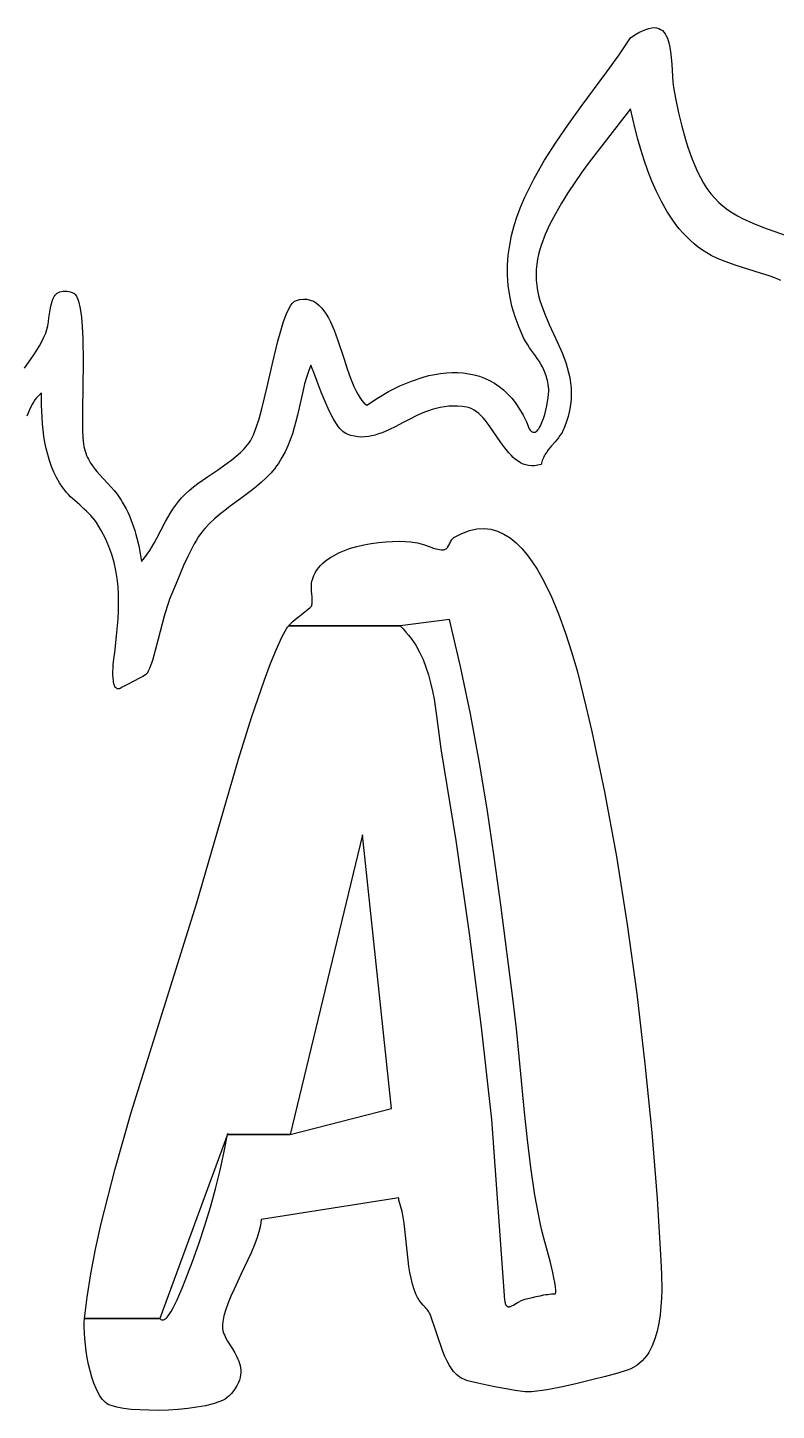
# Model space of a CAD drawing. Extents: x 110 to 212, y -82 to -34.
# Drawn here: x 198.15 to 199.989, y -74.166 to -70.77 of the extents above; entities that cross this region are included whole.
import ezdxf

# ---------------------------------------------------------------- set-up
doc = ezdxf.new("R2010")
doc.units = 0
doc.layers.add('BLACK', color=7, linetype='CONTINUOUS')

msp = doc.modelspace()

# ---------------------------------------------------------------- linework, layer by layer
at = {"layer": 'BLACK', "linetype": 'CONTINUOUS'}
for p, q in [((199.651227, -70.781845), (199.660224, -70.777238)), ((199.660224, -70.777238), (199.668507, -70.773769)), ((199.668507, -70.773769), (199.676109, -70.771383)), ((199.676109, -70.771383), (199.683059, -70.770025)), ((199.683059, -70.770025), (199.68939, -70.769642)), ((199.68939, -70.769642), (199.695131, -70.770177)), ((199.695131, -70.770177), (199.700314, -70.771577)), ((199.700314, -70.771577), (199.70497, -70.773786)), ((199.70497, -70.773786), (199.70913, -70.77675)), ((199.70913, -70.77675), (199.712825, -70.780414)), ((199.602942, -70.836469), (199.63097, -70.794692)), ((199.63097, -70.794692), (199.641486, -70.787645)), ((199.641486, -70.787645), (199.651227, -70.781845)), ((199.712825, -70.780414), (199.716086, -70.784724)), ((199.716086, -70.784724), (199.718944, -70.789624)), ((199.718944, -70.789624), (199.721429, -70.795059)), ((199.721429, -70.795059), (199.723574, -70.800976)), ((199.723574, -70.800976), (199.725408, -70.807319)), ((199.725408, -70.807319), (199.726964, -70.814034)), ((199.572942, -70.878501), (199.602942, -70.836469)), ((199.726964, -70.814034), (199.729362, -70.82836)), ((199.729362, -70.82836), (199.731015, -70.843514)), ((199.731015, -70.843514), (199.732173, -70.859061)), ((199.510047, -70.963612), (199.572942, -70.878501)), ((199.732173, -70.859061), (199.733992, -70.889575)), ((199.733992, -70.889575), (199.735149, -70.903668)), ((199.735149, -70.903668), (199.736803, -70.916401)), ((199.736803, -70.916401), (199.74228, -70.947055)), ((199.74228, -70.947055), (199.748874, -70.979074)), ((199.478663, -71.006831), (199.510047, -70.963612)), ((199.630969, -70.969317), (199.565981, -71.05266)), ((199.6421, -71.017877), (199.630969, -70.969317)), ((199.748874, -70.979074), (199.756708, -71.011837)), ((199.44833, -71.050584), (199.478663, -71.006831)), ((199.756708, -71.011837), (199.765907, -71.044724)), ((199.648677, -71.04326), (199.6421, -71.017877)), ((199.656022, -71.069073), (199.648677, -71.04326)), ((199.765907, -71.044724), (199.771056, -71.06102)), ((199.419802, -71.094941), (199.44833, -71.050584)), ((199.565981, -71.05266), (199.529766, -71.100099)), ((199.664204, -71.095087), (199.656022, -71.069073)), ((199.771056, -71.06102), (199.776594, -71.077114)), ((199.776594, -71.077114), (199.782534, -71.09293)), ((199.393837, -71.139974), (199.419802, -71.094941)), ((199.529766, -71.100099), (199.511705, -71.124772)), ((199.673292, -71.121075), (199.664204, -71.095087)), ((199.782534, -71.09293), (199.788893, -71.108389)), ((199.788893, -71.108389), (199.795685, -71.123414)), ((199.371189, -71.18575), (199.393837, -71.139974)), ((199.494047, -71.149895), (199.477071, -71.175327)), ((199.511705, -71.124772), (199.494047, -71.149895)), ((199.683358, -71.146806), (199.673292, -71.121075)), ((199.694469, -71.172054), (199.683358, -71.146806)), ((199.795685, -71.123414), (199.802928, -71.137927)), ((199.802928, -71.137927), (199.810635, -71.151851)), ((199.477071, -71.175327), (199.461057, -71.20093)), ((199.706697, -71.196588), (199.694469, -71.172054)), ((199.810635, -71.151851), (199.818824, -71.165109)), ((199.818824, -71.165109), (199.828049, -71.17744)), ((199.828049, -71.17744), (199.837837, -71.188692)), ((199.352615, -71.23234), (199.361345, -71.208939)), ((199.361345, -71.208939), (199.371189, -71.18575)), ((199.461057, -71.20093), (199.446283, -71.226564)), ((199.720111, -71.22018), (199.706697, -71.196588)), ((199.837837, -71.188692), (199.848146, -71.198947)), ((199.848146, -71.198947), (199.858935, -71.20829)), ((199.858935, -71.20829), (199.870162, -71.216803)), ((199.870162, -71.216803), (199.881785, -71.22457)), ((199.345091, -71.255962), (199.352615, -71.23234)), ((199.433028, -71.25209), (199.421571, -71.277368)), ((199.446283, -71.226564), (199.433028, -71.25209)), ((199.734781, -71.242602), (199.720111, -71.22018)), ((199.742608, -71.253302), (199.734781, -71.242602)), ((199.881785, -71.22457), (199.893763, -71.231675)), ((199.893763, -71.231675), (199.906053, -71.2382)), ((199.906053, -71.2382), (199.931407, -71.249845)), ((199.931407, -71.249845), (199.957513, -71.260173)), ((199.334044, -71.303904), (199.338869, -71.279814)), ((199.338869, -71.279814), (199.345091, -71.255962)), ((199.421571, -71.277368), (199.412192, -71.302258)), ((199.750776, -71.263624), (199.742608, -71.253302)), ((199.759292, -71.273539), (199.750776, -71.263624)), ((199.768166, -71.283019), (199.759292, -71.273539)), ((199.777406, -71.292034), (199.768166, -71.283019)), ((199.957513, -71.260173), (200.010647, -71.279541)), ((199.330709, -71.328241), (199.334044, -71.303904)), ((199.408368, -71.314514), (199.405169, -71.32662)), ((199.412192, -71.302258), (199.408368, -71.314514)), ((199.787022, -71.300557), (199.777406, -71.292034)), ((199.79702, -71.308559), (199.787022, -71.300557)), ((199.807412, -71.31601), (199.79702, -71.308559)), ((199.818204, -71.322884), (199.807412, -71.31601)), ((199.328889, -71.377692), (199.328959, -71.352834)), ((199.328959, -71.352834), (199.330709, -71.328241)), ((199.400781, -71.350317), (199.399312, -71.363808)), ((199.402628, -71.338561), (199.400781, -71.350317)), ((199.405169, -71.32662), (199.402628, -71.338561)), ((199.829406, -71.32915), (199.818204, -71.322884)), ((199.842806, -71.335774), (199.829406, -71.32915)), ((199.857105, -71.341836), (199.842806, -71.335774)), ((199.872148, -71.347457), (199.857105, -71.341836)), ((199.88778, -71.352756), (199.872148, -71.347457)), ((199.953099, -71.373137), (199.88778, -71.352756)), ((199.330593, -71.402822), (199.328889, -71.377692)), ((199.399312, -71.363808), (199.398821, -71.377013)), ((199.398821, -71.377013), (199.399234, -71.389954)), ((199.969351, -71.378629), (199.953099, -71.373137)), ((199.985263, -71.384521), (199.969351, -71.378629)), ((200.000678, -71.390932), (199.985263, -71.384521)), ((198.219833, -71.424209), (198.222532, -71.421877)), ((198.222532, -71.421877), (198.225536, -71.419936)), ((198.225536, -71.419936), (198.228864, -71.418413)), ((198.228864, -71.418413), (198.23254, -71.417337)), ((198.23254, -71.417337), (198.236584, -71.416733)), ((198.236584, -71.416733), (198.241018, -71.416629)), ((198.241018, -71.416629), (198.245862, -71.417052)), ((198.245862, -71.417052), (198.251139, -71.418029)), ((198.251139, -71.418029), (198.256868, -71.419588)), ((198.256868, -71.419588), (198.263073, -71.421755)), ((198.263073, -71.421755), (198.266603, -71.424725)), ((199.334166, -71.428235), (199.330593, -71.402822)), ((199.399234, -71.389954), (199.400476, -71.402654)), ((199.400476, -71.402654), (199.402472, -71.415138)), ((199.402472, -71.415138), (199.405147, -71.427428)), ((198.204886, -71.463096), (198.206635, -71.453706)), ((198.206635, -71.453706), (198.208834, -71.444906)), ((198.208834, -71.444906), (198.211653, -71.436912)), ((198.211653, -71.436912), (198.213348, -71.433284)), ((198.213348, -71.433284), (198.215262, -71.42994)), ((198.215262, -71.42994), (198.217417, -71.426906)), ((198.217417, -71.426906), (198.219833, -71.424209)), ((198.266603, -71.424725), (198.269765, -71.429112)), ((198.269765, -71.429112), (198.272576, -71.434831)), ((198.272576, -71.434831), (198.275057, -71.441795)), ((198.275057, -71.441795), (198.279101, -71.459113)), ((198.792814, -71.457008), (198.796538, -71.450927)), ((198.796538, -71.450927), (198.800327, -71.446057)), ((198.800327, -71.446057), (198.804184, -71.442479)), ((198.804184, -71.442479), (198.808115, -71.440276)), ((198.808115, -71.440276), (198.817973, -71.43761)), ((198.817973, -71.43761), (198.827226, -71.436501)), ((198.827226, -71.436501), (198.835909, -71.436862)), ((198.835909, -71.436862), (198.844051, -71.438606)), ((198.844051, -71.438606), (198.851686, -71.441647)), ((198.851686, -71.441647), (198.858845, -71.445897)), ((198.858845, -71.445897), (198.86556, -71.451271)), ((198.86556, -71.451271), (198.871863, -71.45768)), ((199.339702, -71.453938), (199.334166, -71.428235)), ((199.347295, -71.479941), (199.339702, -71.453938)), ((199.405147, -71.427428), (199.408426, -71.439548)), ((199.408426, -71.439548), (199.412233, -71.45152)), ((199.412233, -71.45152), (199.421132, -71.475115)), ((198.20063, -71.492629), (198.202054, -71.482774)), ((198.202054, -71.482774), (198.204886, -71.463096)), ((198.279101, -71.459113), (198.282049, -71.480377)), ((198.282049, -71.480377), (198.284051, -71.504896)), ((198.778474, -71.491787), (198.785541, -71.472471)), ((198.785541, -71.472471), (198.792814, -71.457008)), ((198.871863, -71.45768), (198.877787, -71.465039)), ((198.877787, -71.465039), (198.883362, -71.473261)), ((198.883362, -71.473261), (198.888622, -71.482259)), ((198.888622, -71.482259), (198.893598, -71.491947)), ((199.35704, -71.506252), (199.347295, -71.479941)), ((199.421132, -71.475115), (199.431245, -71.498401)), ((198.189867, -71.530129), (198.194282, -71.519651)), ((198.194282, -71.519651), (198.196915, -71.511284)), ((198.196915, -71.511284), (198.198974, -71.502205)), ((198.198974, -71.502205), (198.20063, -71.492629)), ((198.284051, -71.504896), (198.285258, -71.531981)), ((198.764816, -71.539339), (198.771577, -71.514296)), ((198.771577, -71.514296), (198.778474, -71.491787)), ((198.893598, -71.491947), (198.902826, -71.513043)), ((198.902826, -71.513043), (198.911303, -71.535856)), ((199.369032, -71.53288), (199.35704, -71.506252)), ((199.431245, -71.498401), (199.452706, -71.544785)), ((198.172164, -71.562191), (198.178695, -71.55141)), ((198.178695, -71.55141), (198.184634, -71.540719)), ((198.184634, -71.540719), (198.189867, -71.530129)), ((198.285258, -71.531981), (198.285893, -71.591088)), ((198.751561, -71.594395), (198.764816, -71.539339)), ((198.911303, -71.535856), (198.927023, -71.583858)), ((199.373582, -71.54102), (199.369032, -71.53288)), ((199.378267, -71.548641), (199.373582, -71.54102)), ((199.383037, -71.555844), (199.378267, -71.548641)), ((199.387842, -71.562728), (199.383037, -71.555844)), ((199.452706, -71.544785), (199.462853, -71.568257)), ((198.142357, -71.605971), (198.157772, -71.583972)), ((198.157772, -71.583972), (198.165152, -71.573048)), ((198.165152, -71.573048), (198.172164, -71.562191)), ((198.285893, -71.591088), (198.284281, -71.709737)), ((198.927023, -71.583858), (198.934778, -71.60766)), ((199.397356, -71.575947), (199.387842, -71.562728)), ((199.401964, -71.582483), (199.397356, -71.575947)), ((199.406405, -71.589104), (199.401964, -71.582483)), ((199.410628, -71.595911), (199.406405, -71.589104)), ((199.462853, -71.568257), (199.471811, -71.592162)), ((199.471811, -71.592162), (199.475655, -71.604336)), ((198.73843, -71.651684), (198.751561, -71.594395)), ((198.839585, -71.613996), (198.834692, -71.629121)), ((198.845156, -71.599025), (198.839585, -71.613996)), ((198.848783, -71.606856), (198.845156, -71.599025)), ((198.852711, -71.616285), (198.848783, -71.606856)), ((198.861445, -71.638878), (198.852711, -71.616285)), ((198.934778, -71.60766), (198.942805, -71.630403)), ((199.121446, -71.62814), (199.135781, -71.624417)), ((199.135781, -71.624417), (199.150079, -71.621391)), ((199.150079, -71.621391), (199.164311, -71.619094)), ((199.164311, -71.619094), (199.178448, -71.617557)), ((199.178448, -71.617557), (199.192459, -71.61681)), ((199.192459, -71.61681), (199.206313, -71.616885)), ((199.206313, -71.616885), (199.219982, -71.617813)), ((199.219982, -71.617813), (199.233434, -71.619624)), ((199.233434, -71.619624), (199.246641, -71.62235)), ((199.246641, -71.62235), (199.259571, -71.626021)), ((199.259571, -71.626021), (199.272195, -71.63067)), ((199.414585, -71.603005), (199.410628, -71.595911)), ((199.418224, -71.610486), (199.414585, -71.603005)), ((199.421494, -71.618456), (199.418224, -71.610486)), ((199.424346, -71.627015), (199.421494, -71.618456)), ((199.475655, -71.604336), (199.478977, -71.616688)), ((199.478977, -71.616688), (199.481702, -71.629241)), ((198.725144, -71.705934), (198.73843, -71.651684)), ((198.826429, -71.659714), (198.812414, -71.721395)), ((198.830349, -71.644371), (198.826429, -71.659714)), ((198.834692, -71.629121), (198.830349, -71.644371)), ((198.871294, -71.664695), (198.861445, -71.638878)), ((198.942805, -71.630403), (198.951358, -71.651395)), ((198.951358, -71.651395), (198.955913, -71.661017)), ((199.03637, -71.663394), (199.064352, -71.649389)), ((199.064352, -71.649389), (199.09279, -71.637556)), ((199.09279, -71.637556), (199.121446, -71.62814)), ((199.272195, -71.63067), (199.284483, -71.636326)), ((199.284483, -71.636326), (199.296404, -71.64302)), ((199.296404, -71.64302), (199.30793, -71.650785)), ((199.30793, -71.650785), (199.319029, -71.65965)), ((199.319029, -71.65965), (199.329671, -71.669647)), ((199.425599, -71.631547), (199.424346, -71.627015)), ((199.426729, -71.636264), (199.425599, -71.631547)), ((199.427729, -71.641178), (199.426729, -71.636264)), ((199.428592, -71.646303), (199.427729, -71.641178)), ((199.429314, -71.651651), (199.428592, -71.646303)), ((199.429886, -71.657234), (199.429314, -71.651651)), ((199.430078, -71.662694), (199.429886, -71.657234)), ((199.481702, -71.629241), (199.483753, -71.64202)), ((199.483753, -71.64202), (199.485056, -71.655046)), ((199.485056, -71.655046), (199.485537, -71.668344)), ((198.161095, -71.694606), (198.158079, -71.7003)), ((198.164313, -71.689159), (198.161095, -71.694606)), ((198.167741, -71.684022), (198.164313, -71.689159)), ((198.171385, -71.679258), (198.167741, -71.684022)), ((198.173291, -71.677034), (198.171385, -71.679258)), ((198.175255, -71.674927), (198.173291, -71.677034)), ((198.177276, -71.672944), (198.175255, -71.674927)), ((198.179356, -71.671093), (198.177276, -71.672944)), ((198.181497, -71.669381), (198.179356, -71.671093)), ((198.183698, -71.667816), (198.181497, -71.669381)), ((198.184019, -71.697138), (198.183698, -71.667816)), ((198.882198, -71.691629), (198.871294, -71.664695)), ((198.888026, -71.704856), (198.882198, -71.691629)), ((198.955913, -71.661017), (198.960695, -71.669941)), ((198.960695, -71.669941), (198.965737, -71.67808)), ((198.965737, -71.67808), (198.97107, -71.685348)), ((198.97107, -71.685348), (198.976727, -71.691657)), ((198.976727, -71.691657), (198.98274, -71.696921)), ((198.98274, -71.696921), (199.009086, -71.67932)), ((199.009086, -71.67932), (199.03637, -71.663394)), ((199.329671, -71.669647), (199.339827, -71.680806)), ((199.339827, -71.680806), (199.349467, -71.693159)), ((199.349467, -71.693159), (199.35856, -71.706737)), ((199.425342, -71.698485), (199.427282, -71.688157)), ((199.427282, -71.688157), (199.428741, -71.678512)), ((199.428741, -71.678512), (199.429685, -71.669905)), ((199.429685, -71.669905), (199.430078, -71.662694)), ((199.485118, -71.681936), (199.483727, -71.695846)), ((199.485537, -71.668344), (199.485118, -71.681936)), ((198.150161, -71.718253), (198.147873, -71.724319)), ((198.152619, -71.712186), (198.150161, -71.718253)), ((198.155256, -71.706181), (198.152619, -71.712186)), ((198.158079, -71.7003), (198.155256, -71.706181)), ((198.185269, -71.727265), (198.184019, -71.697138)), ((198.186379, -71.742495), (198.185269, -71.727265)), ((198.284281, -71.709737), (198.284452, -71.758241)), ((198.718355, -71.730272), (198.725144, -71.705934)), ((198.812414, -71.721395), (198.808688, -71.736737)), ((198.894094, -71.717571), (198.888026, -71.704856)), ((198.900395, -71.729511), (198.894094, -71.717571)), ((199.106345, -71.722444), (199.088472, -71.731192)), ((199.124768, -71.714463), (199.106345, -71.722444)), ((199.134219, -71.710904), (199.124768, -71.714463)), ((199.143846, -71.707711), (199.134219, -71.710904)), ((199.153664, -71.70494), (199.143846, -71.707711)), ((199.163684, -71.702648), (199.153664, -71.70494)), ((199.173921, -71.700895), (199.163684, -71.702648)), ((199.184387, -71.699737), (199.173921, -71.700895)), ((199.195094, -71.699232), (199.184387, -71.699737)), ((199.206058, -71.699438), (199.195094, -71.699232)), ((199.217289, -71.700412), (199.206058, -71.699438)), ((199.228802, -71.702212), (199.217289, -71.700412)), ((199.235123, -71.703861), (199.228802, -71.702212)), ((199.241201, -71.706287), (199.235123, -71.703861)), ((199.247056, -71.70943), (199.241201, -71.706287)), ((199.252708, -71.71323), (199.247056, -71.70943)), ((199.258178, -71.717627), (199.252708, -71.71323)), ((199.263486, -71.72256), (199.258178, -71.717627)), ((199.268653, -71.72797), (199.263486, -71.72256)), ((199.273699, -71.733797), (199.268653, -71.72797)), ((199.35856, -71.706737), (199.367077, -71.721571)), ((199.367077, -71.721571), (199.374987, -71.737692)), ((199.416988, -71.729994), (199.42016, -71.71976)), ((199.42016, -71.71976), (199.422956, -71.709138)), ((199.422956, -71.709138), (199.425342, -71.698485)), ((199.477724, -71.724712), (199.472963, -71.739715)), ((199.481288, -71.710097), (199.477724, -71.724712)), ((199.483727, -71.695846), (199.481288, -71.710097)), ((198.187884, -71.757764), (198.186379, -71.742495)), ((198.189839, -71.773018), (198.187884, -71.757764)), ((198.284452, -71.758241), (198.28531, -71.777372)), ((198.704313, -71.770081), (198.711423, -71.751874)), ((198.711423, -71.751874), (198.718355, -71.730272)), ((198.804616, -71.751987), (198.800072, -71.767113)), ((198.808688, -71.736737), (198.804616, -71.751987)), ((198.90692, -71.740412), (198.900395, -71.729511)), ((198.913663, -71.750011), (198.90692, -71.740412)), ((198.917113, -71.754239), (198.913663, -71.750011)), ((198.920614, -71.758044), (198.917113, -71.754239)), ((198.924166, -71.761391), (198.920614, -71.758044)), ((198.927768, -71.764247), (198.924166, -71.761391)), ((199.037109, -71.757429), (199.020391, -71.764634)), ((199.053958, -71.749146), (199.037109, -71.757429)), ((199.071045, -71.740246), (199.053958, -71.749146)), ((199.088472, -71.731192), (199.071045, -71.740246)), ((199.283508, -71.74646), (199.273699, -71.733797)), ((199.293078, -71.760069), (199.283508, -71.74646)), ((199.312146, -71.788202), (199.293078, -71.760069)), ((199.374987, -71.737692), (199.382261, -71.75513)), ((199.382261, -71.75513), (199.384733, -71.758408)), ((199.384733, -71.758408), (199.387185, -71.760832)), ((199.387185, -71.760832), (199.389613, -71.762446)), ((199.389613, -71.762446), (199.392012, -71.763295)), ((199.396708, -71.762874), (199.398995, -71.761693)), ((199.398995, -71.761693), (199.401237, -71.759925)), ((199.401237, -71.759925), (199.403428, -71.757615)), ((199.403428, -71.757615), (199.405564, -71.754807)), ((199.405564, -71.754807), (199.407641, -71.751545)), ((199.407641, -71.751545), (199.409655, -71.747874)), ((199.409655, -71.747874), (199.413474, -71.739485)), ((199.413474, -71.739485), (199.416988, -71.729994)), ((199.46421, -71.760935), (199.462688, -71.763736)), ((199.465626, -71.758068), (199.46421, -71.760935)), ((199.466927, -71.755129), (199.465626, -71.758068)), ((199.472963, -71.739715), (199.466927, -71.755129)), ((198.192297, -71.788202), (198.189839, -71.773018)), ((198.195314, -71.803262), (198.192297, -71.788202)), ((198.28531, -71.777372), (198.286886, -71.792171)), ((198.286886, -71.792171), (198.288, -71.798243)), ((198.685934, -71.799333), (198.689914, -71.794413)), ((198.689914, -71.794413), (198.693606, -71.789382)), ((198.693606, -71.789382), (198.69699, -71.784234)), ((198.69699, -71.784234), (198.704313, -71.770081)), ((198.794927, -71.782083), (198.789053, -71.796868)), ((198.800072, -71.767113), (198.794927, -71.782083)), ((198.931417, -71.766581), (198.927768, -71.764247)), ((198.935115, -71.768358), (198.931417, -71.766581)), ((198.943984, -71.77136), (198.935115, -71.768358)), ((198.952743, -71.773458), (198.943984, -71.77136)), ((198.961404, -71.77471), (198.952743, -71.773458)), ((198.969981, -71.775174), (198.961404, -71.77471)), ((198.978485, -71.774908), (198.969981, -71.775174)), ((198.986931, -71.773968), (198.978485, -71.774908)), ((198.995332, -71.772414), (198.986931, -71.773968)), ((199.0037, -71.770301), (198.995332, -71.772414)), ((199.012048, -71.767689), (199.0037, -71.770301)), ((199.020391, -71.764634), (199.012048, -71.767689)), ((199.321971, -71.801764), (199.312146, -71.788202)), ((199.392012, -71.763295), (199.394379, -71.763422)), ((199.394379, -71.763422), (199.396708, -71.762874)), ((199.445626, -71.786941), (199.437162, -71.796801)), ((199.449777, -71.781988), (199.445626, -71.786941)), ((199.453781, -71.776957), (199.449777, -71.781988)), ((199.457567, -71.771803), (199.453781, -71.776957)), ((199.461067, -71.766477), (199.457567, -71.771803)), ((199.462688, -71.763736), (199.461067, -71.766477)), ((198.198943, -71.818143), (198.195314, -71.803262)), ((198.203239, -71.832792), (198.198943, -71.818143)), ((198.288, -71.798243), (198.289351, -71.804066)), ((198.289351, -71.804066), (198.290926, -71.809654)), ((198.290926, -71.809654), (198.292715, -71.815023)), ((198.292715, -71.815023), (198.294705, -71.820186)), ((198.294705, -71.820186), (198.296885, -71.825158)), ((198.296885, -71.825158), (198.299244, -71.829953)), ((198.299244, -71.829953), (198.301769, -71.834587)), ((198.651534, -71.831253), (198.662346, -71.822516)), ((198.662346, -71.822516), (198.672445, -71.8135)), ((198.672445, -71.8135), (198.681684, -71.80415)), ((198.681684, -71.80415), (198.685934, -71.799333)), ((198.774609, -71.825755), (198.765782, -71.839796)), ((198.782323, -71.811436), (198.774609, -71.825755)), ((198.789053, -71.796868), (198.782323, -71.811436)), ((199.332207, -71.81435), (199.321971, -71.801764)), ((199.33753, -71.820127), (199.332207, -71.81435)), ((199.343016, -71.825479), (199.33753, -71.820127)), ((199.348687, -71.830346), (199.343016, -71.825479)), ((199.354562, -71.834669), (199.348687, -71.830346)), ((199.415489, -71.829357), (199.414256, -71.832486)), ((199.416842, -71.826314), (199.415489, -71.829357)), ((199.418306, -71.82335), (199.416842, -71.826314)), ((199.419873, -71.820459), (199.418306, -71.82335)), ((199.421535, -71.817637), (199.419873, -71.820459)), ((199.425104, -71.812172), (199.421535, -71.817637)), ((199.428945, -71.806909), (199.425104, -71.812172)), ((199.432988, -71.801801), (199.428945, -71.806909)), ((199.437162, -71.796801), (199.432988, -71.801801)), ((198.208255, -71.847154), (198.203239, -71.832792)), ((198.214047, -71.861175), (198.208255, -71.847154)), ((198.220668, -71.874801), (198.214047, -71.861175)), ((198.301769, -71.834587), (198.304449, -71.839074)), ((198.304449, -71.839074), (198.307272, -71.843428)), ((198.307272, -71.843428), (198.313303, -71.851796)), ((198.313303, -71.851796), (198.319768, -71.859807)), ((198.319768, -71.859807), (198.326573, -71.867578)), ((198.591932, -71.872652), (198.616292, -71.856333)), ((198.616292, -71.856333), (198.640157, -71.839765)), ((198.640157, -71.839765), (198.651534, -71.831253)), ((198.746853, -71.864115), (198.736033, -71.875317)), ((198.751947, -71.858293), (198.746853, -71.864115)), ((198.756811, -71.852308), (198.751947, -71.858293)), ((198.761428, -71.846146), (198.756811, -71.852308)), ((198.765782, -71.839796), (198.761428, -71.846146)), ((199.360662, -71.838388), (199.354562, -71.834669)), ((199.367007, -71.841442), (199.360662, -71.838388)), ((199.373618, -71.843771), (199.367007, -71.841442)), ((199.380514, -71.845315), (199.373618, -71.843771)), ((199.387717, -71.846014), (199.380514, -71.845315)), ((199.395246, -71.845808), (199.387717, -71.846014)), ((199.403122, -71.844638), (199.395246, -71.845808)), ((199.411365, -71.842442), (199.403122, -71.844638)), ((199.412185, -71.839022), (199.411365, -71.842442)), ((199.413151, -71.835706), (199.412185, -71.839022)), ((199.414256, -71.832486), (199.413151, -71.835706)), ((198.228173, -71.887977), (198.220668, -71.874801)), ((198.236615, -71.90065), (198.228173, -71.887977)), ((198.326573, -71.867578), (198.355347, -71.898583)), ((198.546436, -71.906283), (198.557039, -71.897616)), ((198.557039, -71.897616), (198.568254, -71.889158)), ((198.568254, -71.889158), (198.591932, -71.872652)), ((198.712326, -71.89631), (198.699693, -71.906303)), ((198.724482, -71.886015), (198.712326, -71.89631)), ((198.736033, -71.875317), (198.724482, -71.886015)), ((198.240792, -71.906048), (198.236615, -71.90065)), ((198.245349, -71.911342), (198.240792, -71.906048)), ((198.250231, -71.91655), (198.245349, -71.911342)), ((198.255384, -71.921692), (198.250231, -71.91655)), ((198.260755, -71.926788), (198.255384, -71.921692)), ((198.266288, -71.931857), (198.260755, -71.926788)), ((198.277626, -71.941991), (198.266288, -71.931857)), ((198.355347, -71.898583), (198.362463, -71.906897)), ((198.362463, -71.906897), (198.369362, -71.915668)), ((198.369362, -71.915668), (198.37595, -71.925012)), ((198.37595, -71.925012), (198.379099, -71.929936)), ((198.379099, -71.929936), (198.382136, -71.935046)), ((198.520017, -71.93357), (198.527657, -71.924463)), ((198.527657, -71.924463), (198.536593, -71.915214)), ((198.536593, -71.915214), (198.546436, -71.906283)), ((198.673508, -71.925785), (198.646952, -71.945267)), ((198.699693, -71.906303), (198.673508, -71.925785)), ((198.288964, -71.952249), (198.277626, -71.941991)), ((198.294497, -71.957472), (198.288964, -71.952249)), ((198.299867, -71.962785), (198.294497, -71.957472)), ((198.305021, -71.968207), (198.299867, -71.962785)), ((198.382136, -71.935046), (198.386944, -71.943105)), ((198.386944, -71.943105), (198.391453, -71.951392)), ((198.391453, -71.951392), (198.395676, -71.959888)), ((198.395676, -71.959888), (198.399623, -71.968574)), ((198.494187, -71.972713), (198.500082, -71.962621)), ((198.500082, -71.962621), (198.506304, -71.9527)), ((198.506304, -71.9527), (198.512924, -71.942999)), ((198.512924, -71.942999), (198.520017, -71.93357)), ((198.621046, -71.965555), (198.608657, -71.976254)), ((198.633854, -71.95526), (198.621046, -71.965555)), ((198.646952, -71.945267), (198.633854, -71.95526)), ((198.309903, -71.973756), (198.305021, -71.968207)), ((198.314459, -71.979453), (198.309903, -71.973756)), ((198.318636, -71.985316), (198.314459, -71.979453)), ((198.330623, -72.005103), (198.318636, -71.985316)), ((198.399623, -71.968574), (198.403307, -71.977431)), ((198.403307, -71.977431), (198.406739, -71.986438)), ((198.406739, -71.986438), (198.409931, -71.995578)), ((198.409931, -71.995578), (198.412894, -72.00483)), ((198.477717, -72.003507), (198.488543, -71.982925)), ((198.488543, -71.982925), (198.494187, -71.972713)), ((198.585647, -71.999263), (198.580356, -72.005424)), ((198.596815, -71.987456), (198.585647, -71.999263)), ((198.608657, -71.976254), (198.596815, -71.987456)), ((199.253621, -72.000539), (199.271182, -71.999632)), ((199.271182, -71.999632), (199.28811, -72.001612)), ((198.340862, -72.024792), (198.330623, -72.005103)), ((198.349466, -72.044411), (198.340862, -72.024792)), ((198.412894, -72.00483), (198.41564, -72.014175)), ((198.41564, -72.014175), (198.41818, -72.023594)), ((198.41818, -72.023594), (198.422692, -72.042575)), ((198.455847, -72.043898), (198.461526, -72.034023)), ((198.461526, -72.034023), (198.467014, -72.023966)), ((198.467014, -72.023966), (198.477717, -72.003507)), ((198.564388, -72.028259), (198.55898, -72.037552)), ((198.569827, -72.019633), (198.564388, -72.028259)), ((198.575282, -72.011775), (198.569827, -72.019633)), ((198.580356, -72.005424), (198.575282, -72.011775)), ((198.994016, -72.03657), (199.011902, -72.03406)), ((199.011902, -72.03406), (199.029455, -72.032364)), ((199.029455, -72.032364), (199.046419, -72.031442)), ((199.046419, -72.031442), (199.062538, -72.031258)), ((199.062538, -72.031258), (199.077557, -72.031771)), ((199.077557, -72.031771), (199.091219, -72.032942)), ((199.091219, -72.032942), (199.096326, -72.033209)), ((199.096326, -72.033209), (199.101688, -72.033955)), ((199.101688, -72.033955), (199.107253, -72.035105)), ((199.186138, -72.037903), (199.188355, -72.033196)), ((199.188355, -72.033196), (199.189504, -72.030921)), ((199.189504, -72.030921), (199.190727, -72.028767)), ((199.190727, -72.028767), (199.191377, -72.027751)), ((199.191377, -72.027751), (199.192058, -72.026783)), ((199.192058, -72.026783), (199.192775, -72.025871)), ((199.192775, -72.025871), (199.193533, -72.02502)), ((199.193533, -72.02502), (199.194335, -72.024237)), ((199.194335, -72.024237), (199.195186, -72.023529)), ((199.195186, -72.023529), (199.19609, -72.022901)), ((199.19609, -72.022901), (199.197052, -72.022359)), ((199.197052, -72.022359), (199.216564, -72.011725)), ((199.216564, -72.011725), (199.235417, -72.004511)), ((199.235417, -72.004511), (199.253621, -72.000539)), ((199.28811, -72.001612), (199.304412, -72.006302)), ((199.304412, -72.006302), (199.320097, -72.013525)), ((199.320097, -72.013525), (199.335173, -72.023103)), ((199.335173, -72.023103), (199.349648, -72.03486)), ((198.356546, -72.063988), (198.349466, -72.044411)), ((198.362216, -72.08355), (198.356546, -72.063988)), ((198.422692, -72.042575), (198.426521, -72.061617)), ((198.426521, -72.061617), (198.429761, -72.080567)), ((198.436936, -72.071925), (198.443626, -72.062899)), ((198.443626, -72.062899), (198.449905, -72.05354)), ((198.449905, -72.05354), (198.455847, -72.043898)), ((198.553619, -72.047411), (198.543098, -72.068422)), ((198.55898, -72.037552), (198.553619, -72.047411)), ((198.894022, -72.070894), (198.901113, -72.066657)), ((198.901113, -72.066657), (198.908536, -72.062686)), ((198.908536, -72.062686), (198.91626, -72.058977)), ((198.91626, -72.058977), (198.924252, -72.055525)), ((198.924252, -72.055525), (198.940914, -72.049372)), ((198.940914, -72.049372), (198.958266, -72.044187)), ((198.958266, -72.044187), (198.976052, -72.039933)), ((198.976052, -72.039933), (198.994016, -72.03657)), ((199.107253, -72.035105), (199.112964, -72.03658)), ((199.112964, -72.03658), (199.118769, -72.038304)), ((199.118769, -72.038304), (199.124612, -72.040198)), ((199.124612, -72.040198), (199.136198, -72.044187)), ((199.136198, -72.044187), (199.147288, -72.047929)), ((199.147288, -72.047929), (199.152511, -72.049512)), ((199.152511, -72.049512), (199.157447, -72.050802)), ((199.157447, -72.050802), (199.162043, -72.051719)), ((199.162043, -72.051719), (199.166242, -72.052187)), ((199.166242, -72.052187), (199.168177, -72.052228)), ((199.168177, -72.052228), (199.169993, -72.052127)), ((199.169993, -72.052127), (199.171683, -72.051876)), ((199.171683, -72.051876), (199.173239, -72.051463)), ((199.173239, -72.051463), (199.174442, -72.051162)), ((199.174442, -72.051162), (199.175571, -72.050758)), ((199.175571, -72.050758), (199.176631, -72.050259)), ((199.176631, -72.050259), (199.177627, -72.04967)), ((199.177627, -72.04967), (199.178562, -72.048998)), ((199.178562, -72.048998), (199.179442, -72.048248)), ((199.179442, -72.048248), (199.180271, -72.047428)), ((199.180271, -72.047428), (199.181053, -72.046544)), ((199.181053, -72.046544), (199.181792, -72.045601)), ((199.181792, -72.045601), (199.182493, -72.044606)), ((199.182493, -72.044606), (199.183797, -72.042487)), ((199.183797, -72.042487), (199.185, -72.040236)), ((199.185, -72.040236), (199.186138, -72.037903)), ((199.349648, -72.03486), (199.363531, -72.048617)), ((199.363531, -72.048617), (199.376829, -72.064198)), ((199.376829, -72.064198), (199.389552, -72.081425)), ((198.366587, -72.103123), (198.362216, -72.08355)), ((198.429761, -72.080567), (198.436936, -72.071925)), ((198.532948, -72.090488), (198.523295, -72.112802)), ((198.543098, -72.068422), (198.532948, -72.090488)), ((198.856375, -72.10842), (198.860245, -72.102182)), ((198.860245, -72.102182), (198.86467, -72.096245)), ((198.86467, -72.096245), (198.86962, -72.090603)), ((198.86962, -72.090603), (198.875062, -72.085252)), ((198.875062, -72.085252), (198.880964, -72.080186)), ((198.880964, -72.080186), (198.887295, -72.075402)), ((198.887295, -72.075402), (198.894022, -72.070894)), ((199.389552, -72.081425), (199.401707, -72.100121)), ((199.401707, -72.100121), (199.413302, -72.120109)), ((198.369772, -72.122735), (198.366587, -72.103123)), ((198.371883, -72.142413), (198.369772, -72.122735)), ((198.514262, -72.134558), (198.498553, -72.17317)), ((198.523295, -72.112802), (198.514262, -72.134558)), ((198.84707, -72.139073), (198.84743, -72.134352)), ((198.84743, -72.134352), (198.848146, -72.129584)), ((198.848146, -72.129584), (198.848659, -72.127182)), ((198.848659, -72.127182), (198.849285, -72.124766)), ((198.849285, -72.124766), (198.850034, -72.122337)), ((198.850034, -72.122337), (198.850912, -72.119894)), ((198.850912, -72.119894), (198.85193, -72.117436)), ((198.85193, -72.117436), (198.853094, -72.114963)), ((198.853094, -72.114963), (198.856375, -72.10842)), ((199.413302, -72.120109), (199.434846, -72.16325)), ((198.373034, -72.162183), (198.371883, -72.142413)), ((198.373336, -72.182074), (198.373034, -72.162183)), ((198.847001, -72.143752), (198.84707, -72.139073)), ((198.847157, -72.148392), (198.847001, -72.143752)), ((198.847471, -72.152997), (198.847157, -72.148392)), ((198.848314, -72.162118), (198.847471, -72.152997)), ((198.84871, -72.166642), (198.848314, -72.162118)), ((198.849001, -72.171146), (198.84871, -72.166642)), ((199.434846, -72.16325), (199.454252, -72.209429)), ((198.371842, -72.222325), (198.372901, -72.202112)), ((198.372901, -72.202112), (198.373336, -72.182074)), ((198.492258, -72.191541), (198.485406, -72.215462)), ((198.495487, -72.181528), (198.492258, -72.191541)), ((198.498553, -72.17317), (198.495487, -72.181528)), ((198.822336, -72.210875), (198.840154, -72.196984)), ((198.840154, -72.196984), (198.84332, -72.194325)), ((198.84332, -72.194325), (198.84573, -72.192085)), ((198.84573, -72.192085), (198.847264, -72.19031)), ((198.847264, -72.19031), (198.847665, -72.189612)), ((198.847665, -72.189612), (198.847802, -72.189047)), ((198.847802, -72.189047), (198.848246, -72.186814)), ((198.848246, -72.186814), (198.848588, -72.184581)), ((198.848588, -72.184581), (198.849006, -72.180112)), ((198.849122, -72.175635), (198.849001, -72.171146)), ((198.849006, -72.180112), (198.849122, -72.175635)), ((198.368302, -72.263382), (198.371842, -72.222325)), ((198.485406, -72.215462), (198.470771, -72.271397)), ((198.790859, -72.239318), (198.793361, -72.236362)), ((198.793361, -72.236362), (198.797477, -72.232075)), ((198.797477, -72.232075), (198.802038, -72.227742)), ((198.802038, -72.227742), (198.806924, -72.223409)), ((198.806924, -72.223409), (198.812016, -72.219122)), ((198.812016, -72.219122), (198.822336, -72.210875)), ((199.186546, -72.223771), (199.06476, -72.239318)), ((199.213579, -72.338894), (199.186546, -72.223771)), ((199.454252, -72.209429), (199.471583, -72.257228)), ((198.363615, -72.305462), (198.368302, -72.263382)), ((198.470771, -72.271397), (198.463361, -72.299132)), ((198.760903, -72.29596), (198.774453, -72.266779)), ((198.774453, -72.266779), (198.786948, -72.244609)), ((198.786948, -72.244609), (198.788287, -72.242603)), ((198.788287, -72.242603), (198.789812, -72.240555)), ((198.789812, -72.240555), (198.790859, -72.239318)), ((198.790859, -72.239318), (199.06476, -72.239318)), ((199.06476, -72.239318), (198.790859, -72.239318)), ((199.06476, -72.239318), (199.07222, -72.246634)), ((199.07222, -72.246634), (199.079232, -72.254187)), ((199.079232, -72.254187), (199.085812, -72.261969)), ((199.085812, -72.261969), (199.091978, -72.269967)), ((199.091978, -72.269967), (199.097747, -72.278173)), ((199.471583, -72.257228), (199.486907, -72.305229)), ((198.362339, -72.314206), (198.363615, -72.305462)), ((198.463361, -72.299132), (198.456136, -72.323859)), ((198.746486, -72.331226), (198.760903, -72.29596)), ((199.097747, -72.278173), (199.103136, -72.286577)), ((199.103136, -72.286577), (199.11284, -72.303934)), ((199.11284, -72.303934), (199.121227, -72.321958)), ((199.486907, -72.305229), (199.500289, -72.352013)), ((198.359662, -72.342855), (198.360182, -72.334879)), ((198.360182, -72.334879), (198.360845, -72.32729)), ((198.360845, -72.32729), (198.362339, -72.314206)), ((198.452652, -72.334426), (198.449284, -72.343439)), ((198.456136, -72.323859), (198.452652, -72.334426)), ((198.731386, -72.37165), (198.746486, -72.331226)), ((199.121227, -72.321958), (199.128431, -72.340568)), ((199.23765, -72.454995), (199.213579, -72.338894)), ((198.359316, -72.35904), (198.359351, -72.350986)), ((198.359621, -72.366784), (198.359316, -72.35904)), ((198.359351, -72.350986), (198.359662, -72.342855)), ((198.360334, -72.373985), (198.359621, -72.366784)), ((198.422991, -72.368383), (198.411902, -72.374254)), ((198.432655, -72.363009), (198.422991, -72.368383)), ((198.436583, -72.360663), (198.432655, -72.363009)), ((198.439714, -72.358627), (198.436583, -72.360663)), ((198.441898, -72.356963), (198.439714, -72.358627)), ((198.44259, -72.35629), (198.441898, -72.356963)), ((198.44299, -72.355733), (198.44259, -72.35629)), ((198.446056, -72.35063), (198.44299, -72.355733)), ((198.449284, -72.343439), (198.446056, -72.35063)), ((198.699884, -72.46427), (198.731386, -72.37165)), ((199.128431, -72.340568), (199.134589, -72.359681)), ((199.134589, -72.359681), (199.139836, -72.379217)), ((199.500289, -72.352013), (199.521492, -72.436256)), ((198.360863, -72.377309), (198.360334, -72.373985)), ((198.361519, -72.380411), (198.360863, -72.377309)), ((198.362309, -72.383261), (198.361519, -72.380411)), ((198.363243, -72.385829), (198.362309, -72.383261)), ((198.364328, -72.388088), (198.363243, -72.385829)), ((198.365572, -72.390007), (198.364328, -72.388088)), ((198.366983, -72.391559), (198.365572, -72.390007)), ((198.368571, -72.392713), (198.366983, -72.391559)), ((198.370342, -72.39344), (198.368571, -72.392713)), ((198.372306, -72.393713), (198.370342, -72.39344)), ((198.374471, -72.3935), (198.372306, -72.393713)), ((198.376844, -72.392775), (198.374471, -72.3935)), ((198.381857, -72.389881), (198.376844, -72.392775)), ((198.390156, -72.385499), (198.381857, -72.389881)), ((198.411902, -72.374254), (198.390156, -72.385499)), ((199.139836, -72.379217), (199.144308, -72.399093)), ((199.144308, -72.399093), (199.14814, -72.41923)), ((199.14814, -72.41923), (199.154429, -72.459956)), ((199.521492, -72.436256), (199.535719, -72.498609)), ((198.667886, -72.566408), (198.699884, -72.46427)), ((199.154429, -72.459956), (199.165302, -72.540943)), ((199.259116, -72.571655), (199.23765, -72.454995)), ((199.535719, -72.498609), (199.567304, -72.646347)), ((199.165302, -72.540943), (199.201476, -72.766128)), ((198.564698, -72.921942), (198.667886, -72.566408)), ((199.278412, -72.68878), (199.259116, -72.571655)), ((199.567304, -72.646347), (199.596408, -72.805402)), ((199.295972, -72.806276), (199.278412, -72.68878)), ((198.972156, -72.75261), (198.794885, -73.488151)), ((199.043593, -73.424651), (198.972156, -72.75261)), ((199.201476, -72.766128), (199.234424, -72.995034)), ((199.312229, -72.924052), (199.295972, -72.806276)), ((199.596408, -72.805402), (199.622783, -72.972208)), ((198.404294, -73.434242), (198.564698, -72.921942)), ((199.342573, -73.160069), (199.312229, -72.924052)), ((199.622783, -72.972208), (199.646182, -73.1432)), ((199.234424, -72.995034), (199.263901, -73.224436)), ((199.646182, -73.1432), (199.666357, -73.314813)), ((199.350733, -73.228524), (199.342573, -73.160069)), ((199.263901, -73.224436), (199.289656, -73.45111)), ((199.357745, -73.296949), (199.350733, -73.228524)), ((199.370685, -73.433582), (199.357745, -73.296949)), ((199.666357, -73.314813), (199.683059, -73.483479)), ((198.794885, -73.488151), (199.043593, -73.424651)), ((198.364736, -73.572936), (198.404294, -73.434242)), ((199.289656, -73.45111), (199.321406, -73.89561)), ((199.377791, -73.501727), (199.370685, -73.433582)), ((198.641427, -73.485505), (198.474739, -73.940588)), ((198.632761, -73.530479), (198.640917, -73.488151)), ((198.640917, -73.488151), (198.641427, -73.485505)), ((198.640917, -73.488151), (198.794885, -73.488151)), ((198.794885, -73.488151), (198.640917, -73.488151)), ((199.683059, -73.483479), (199.69604, -73.645635)), ((199.386106, -73.569718), (199.377791, -73.501727)), ((198.622699, -73.575918), (198.632761, -73.530479)), ((198.330666, -73.706639), (198.364736, -73.572936)), ((198.611335, -73.621543), (198.622699, -73.575918)), ((199.396219, -73.637522), (199.386106, -73.569718)), ((198.598763, -73.667076), (198.611335, -73.621543)), ((199.062114, -73.644255), (198.723448, -73.697172)), ((199.062115, -73.649547), (199.062114, -73.644255)), ((199.066195, -73.663178), (199.062115, -73.649547)), ((199.069577, -73.67724), (199.066195, -73.663178)), ((199.408719, -73.70511), (199.396219, -73.637522)), ((199.69604, -73.645635), (199.705052, -73.797714)), ((198.585073, -73.712236), (198.598763, -73.667076)), ((198.723448, -73.697172), (198.722709, -73.704487)), ((199.07237, -73.691666), (199.069577, -73.67724)), ((199.074683, -73.706391), (199.07237, -73.691666)), ((198.316512, -73.770174), (198.330666, -73.706639)), ((198.570361, -73.756744), (198.585073, -73.712236)), ((198.717835, -73.727749), (198.712692, -73.744187)), ((198.721506, -73.712032), (198.717835, -73.727749)), ((198.722709, -73.704487), (198.721506, -73.712032)), ((199.0783, -73.736472), (199.074683, -73.706391)), ((199.412264, -73.720535), (199.408719, -73.70511)), ((199.418227, -73.743185), (199.412264, -73.720535)), ((198.554719, -73.800323), (198.570361, -73.756744)), ((198.706332, -73.761209), (198.699011, -73.778682)), ((198.712692, -73.744187), (198.706332, -73.761209)), ((199.081297, -73.766955), (199.0783, -73.736472)), ((199.433193, -73.799368), (199.418227, -73.743185)), ((198.304719, -73.830729), (198.316512, -73.770174)), ((198.690984, -73.796468), (198.673838, -73.83244)), ((198.699011, -73.778682), (198.690984, -73.796468)), ((199.084542, -73.797315), (199.081297, -73.766955)), ((199.086529, -73.812284), (199.084542, -73.797315)), ((199.440087, -73.827506), (199.433193, -73.799368)), ((199.705052, -73.797714), (199.706845, -73.831556)), ((198.295616, -73.887726), (198.304719, -73.830729)), ((198.538239, -73.842693), (198.554719, -73.800323)), ((198.673838, -73.83244), (198.65694, -73.86804)), ((199.088904, -73.827024), (199.086529, -73.812284)), ((199.091775, -73.84147), (199.088904, -73.827024)), ((199.442925, -73.840406), (199.440087, -73.827506)), ((199.706845, -73.831556), (199.707491, -73.870019)), ((198.521403, -73.884597), (198.529061, -73.865802)), ((198.529061, -73.865802), (198.538239, -73.842693)), ((198.65694, -73.86804), (198.649223, -73.885361)), ((199.09525, -73.855555), (199.091775, -73.84147)), ((199.099438, -73.869213), (199.09525, -73.855555)), ((199.445182, -73.852078), (199.442925, -73.840406)), ((199.446726, -73.862184), (199.445182, -73.852078)), ((199.447425, -73.870387), (199.446726, -73.862184)), ((198.289531, -73.940588), (198.295616, -73.887726)), ((198.512442, -73.904539), (198.517051, -73.894597)), ((198.517051, -73.894597), (198.521403, -73.884597)), ((198.642336, -73.902183), (198.636534, -73.918368)), ((198.649223, -73.885361), (198.642336, -73.902183)), ((199.104449, -73.88238), (199.099438, -73.869213)), ((199.105223, -73.884101), (199.104449, -73.88238)), ((199.106056, -73.885792), (199.105223, -73.884101)), ((199.10788, -73.889093), (199.106056, -73.885792)), ((199.10989, -73.892292), (199.10788, -73.889093)), ((199.112055, -73.895402), (199.10989, -73.892292)), ((199.114344, -73.898435), (199.112055, -73.895402)), ((199.116726, -73.901402), (199.114344, -73.898435)), ((199.121646, -73.907185), (199.116726, -73.901402)), ((199.321406, -73.89561), (199.321948, -73.898644)), ((199.321948, -73.898644), (199.322581, -73.901307)), ((199.322581, -73.901307), (199.323302, -73.903616)), ((199.346702, -73.905196), (199.35452, -73.900447)), ((199.35452, -73.900447), (199.358649, -73.898121)), ((199.358649, -73.898121), (199.360759, -73.897029)), ((199.360759, -73.897029), (199.362897, -73.896008)), ((199.362897, -73.896008), (199.36506, -73.895074)), ((199.36506, -73.895074), (199.367246, -73.894244)), ((199.367246, -73.894244), (199.369453, -73.893535)), ((199.369453, -73.893535), (199.371677, -73.892964)), ((199.371677, -73.892964), (199.38995, -73.888665)), ((199.38995, -73.888665), (199.399303, -73.886453)), ((199.399303, -73.886453), (199.408719, -73.884365)), ((199.408719, -73.884365), (199.418134, -73.882526)), ((199.418134, -73.882526), (199.422823, -73.881738)), ((199.422823, -73.881738), (199.427488, -73.881058)), ((199.427488, -73.881058), (199.432122, -73.880503)), ((199.432122, -73.880503), (199.436717, -73.880087)), ((199.436717, -73.880087), (199.441266, -73.879826)), ((199.441266, -73.879826), (199.44576, -73.879735)), ((199.44576, -73.879735), (199.4466, -73.878386)), ((199.4466, -73.878386), (199.447147, -73.87635)), ((199.447147, -73.87635), (199.447425, -73.870387)), ((199.707026, -73.890256), (199.705843, -73.910776)), ((199.707491, -73.870019), (199.707026, -73.890256)), ((198.492847, -73.936827), (198.495306, -73.933898)), ((198.495306, -73.933898), (198.49778, -73.930567)), ((198.49778, -73.930567), (198.502738, -73.922869)), ((198.502738, -73.922869), (198.507648, -73.914078)), ((198.507648, -73.914078), (198.512442, -73.904539)), ((198.632073, -73.933783), (198.629209, -73.94829)), ((198.636534, -73.918368), (198.632073, -73.933783)), ((199.126565, -73.912843), (199.121646, -73.907185)), ((199.128948, -73.915655), (199.126565, -73.912843)), ((199.131237, -73.918471), (199.128948, -73.915655)), ((199.133402, -73.921302), (199.131237, -73.918471)), ((199.135412, -73.92416), (199.133402, -73.921302)), ((199.137237, -73.927057), (199.135412, -73.92416)), ((199.138844, -73.930005), (199.137237, -73.927057)), ((199.169602, -74.021617), (199.138844, -73.930005)), ((199.323302, -73.903616), (199.324109, -73.905589)), ((199.324109, -73.905589), (199.324999, -73.907242)), ((199.324999, -73.907242), (199.32597, -73.908592)), ((199.32597, -73.908592), (199.327019, -73.909656)), ((199.327019, -73.909656), (199.328145, -73.910451)), ((199.328145, -73.910451), (199.329344, -73.910995)), ((199.329344, -73.910995), (199.330614, -73.911303)), ((199.330614, -73.911303), (199.331953, -73.911394)), ((199.331953, -73.911394), (199.333359, -73.911283)), ((199.333359, -73.911283), (199.334828, -73.910989)), ((199.334828, -73.910989), (199.336359, -73.910527)), ((199.336359, -73.910527), (199.337949, -73.909915)), ((199.337949, -73.909915), (199.339596, -73.90917)), ((199.339596, -73.90917), (199.34305, -73.907347)), ((199.34305, -73.907347), (199.346702, -73.905196)), ((199.7038, -73.931288), (199.700753, -73.951502)), ((199.705843, -73.910776), (199.7038, -73.931288)), ((198.288663, -73.962158), (198.288818, -73.950493)), ((198.289066, -73.975296), (198.288663, -73.962158)), ((198.288818, -73.950493), (198.289531, -73.940588)), ((198.289531, -73.940588), (198.474739, -73.940588)), ((198.474739, -73.940588), (198.289531, -73.940588)), ((198.474739, -73.940588), (198.474739, -73.940589)), ((198.474739, -73.940589), (198.476769, -73.942433)), ((198.476769, -73.942433), (198.478882, -73.94353)), ((198.478882, -73.94353), (198.481072, -73.943922)), ((198.481072, -73.943922), (198.483328, -73.943653)), ((198.483328, -73.943653), (198.485642, -73.942766)), ((198.485642, -73.942766), (198.488006, -73.941304)), ((198.488006, -73.941304), (198.49041, -73.93931)), ((198.49041, -73.93931), (198.492847, -73.936827)), ((198.628456, -73.955161), (198.628197, -73.961755)), ((198.628197, -73.961755), (198.628453, -73.965755)), ((198.628453, -73.965755), (198.62919, -73.969819)), ((198.629209, -73.94829), (198.628456, -73.955161)), ((198.62919, -73.969819), (198.63036, -73.973949)), ((199.700753, -73.951502), (199.696559, -73.971127)), ((198.290027, -73.989619), (198.289066, -73.975296)), ((198.291547, -74.004841), (198.290027, -73.989619)), ((198.63036, -73.973949), (198.631918, -73.978147)), ((198.631918, -73.978147), (198.633817, -73.982414)), ((198.633817, -73.982414), (198.636011, -73.986754)), ((198.636011, -73.986754), (198.641096, -73.995655)), ((198.641096, -73.995655), (198.652754, -74.014403)), ((199.691074, -73.989872), (199.684155, -74.007447)), ((199.696559, -73.971127), (199.691074, -73.989872)), ((198.293624, -74.020676), (198.291547, -74.004841)), ((198.296259, -74.036837), (198.293624, -74.020676)), ((198.299453, -74.053036), (198.296259, -74.036837)), ((198.652754, -74.014403), (198.658583, -74.024281)), ((198.658583, -74.024281), (198.661335, -74.029353)), ((198.661335, -74.029353), (198.663916, -74.034516)), ((198.663916, -74.034516), (198.66628, -74.039772)), ((199.17465, -74.033691), (199.169602, -74.021617)), ((199.180159, -74.045218), (199.17465, -74.033691)), ((199.665442, -74.037922), (199.659643, -74.044355)), ((199.670774, -74.030978), (199.665442, -74.037922)), ((199.675659, -74.02356), (199.670774, -74.030978)), ((199.680113, -74.015704), (199.675659, -74.02356)), ((199.684155, -74.007447), (199.680113, -74.015704)), ((198.303205, -74.068987), (198.299453, -74.053036)), ((198.307515, -74.084404), (198.303205, -74.068987)), ((198.66628, -74.039772), (198.668381, -74.045122)), ((198.668381, -74.045122), (198.670172, -74.05057)), ((198.670172, -74.05057), (198.671606, -74.056116)), ((198.671606, -74.056116), (198.672637, -74.061764)), ((198.672637, -74.061764), (198.673218, -74.067514)), ((198.673218, -74.067514), (198.673303, -74.073368)), ((199.186188, -74.055993), (199.180159, -74.045218)), ((199.189415, -74.061034), (199.186188, -74.055993)), ((199.192794, -74.065811), (199.189415, -74.061034)), ((199.196332, -74.070297), (199.192794, -74.065811)), ((199.200036, -74.074466), (199.196332, -74.070297)), ((199.623031, -74.067589), (199.599436, -74.07442)), ((199.631429, -74.064254), (199.623031, -74.067589)), ((199.639271, -74.060227), (199.631429, -74.064254)), ((199.646576, -74.055544), (199.639271, -74.060227)), ((199.65336, -74.050241), (199.646576, -74.055544)), ((199.659643, -74.044355), (199.65336, -74.050241)), ((198.312382, -74.098999), (198.307515, -74.084404)), ((198.317808, -74.112485), (198.312382, -74.098999)), ((198.66466, -74.104279), (198.660792, -74.110802)), ((198.667753, -74.097872), (198.66466, -74.104279)), ((198.670117, -74.091579), (198.667753, -74.097872)), ((198.671799, -74.085399), (198.670117, -74.091579)), ((198.672846, -74.079329), (198.671799, -74.085399)), ((198.673303, -74.073368), (198.672846, -74.079329)), ((199.203913, -74.078293), (199.200036, -74.074466)), ((199.207971, -74.081753), (199.203913, -74.078293)), ((199.212218, -74.084819), (199.207971, -74.081753)), ((199.216659, -74.087466), (199.212218, -74.084819)), ((199.221303, -74.089669), (199.216659, -74.087466)), ((199.226156, -74.091401), (199.221303, -74.089669)), ((199.231106, -74.093036), (199.226156, -74.091401)), ((199.237846, -74.094931), (199.231106, -74.093036)), ((199.255674, -74.099297), (199.237846, -74.094931)), ((199.277595, -74.104098), (199.255674, -74.099297)), ((199.301563, -74.10893), (199.277595, -74.104098)), ((199.5, -74.1), (199.464126, -74.107948)), ((199.535874, -74.091308), (199.5, -74.1)), ((199.569701, -74.082554), (199.535874, -74.091308)), ((199.599436, -74.07442), (199.569701, -74.082554)), ((198.323793, -74.124576), (198.317808, -74.112485)), ((198.326994, -74.130009), (198.323793, -74.124576)), ((198.330335, -74.134985), (198.326994, -74.130009)), ((198.333815, -74.139469), (198.330335, -74.134985)), ((198.337435, -74.143425), (198.333815, -74.139469)), ((198.634639, -74.138127), (198.628526, -74.141346)), ((198.639843, -74.134709), (198.634639, -74.138127)), ((198.644072, -74.131089), (198.639843, -74.134709)), ((198.650545, -74.124205), (198.644072, -74.131089)), ((198.656103, -74.117443), (198.650545, -74.124205)), ((198.660792, -74.110802), (198.656103, -74.117443)), ((199.32553, -74.113389), (199.301563, -74.10893)), ((199.347451, -74.117074), (199.32553, -74.113389)), ((199.36528, -74.11958), (199.347451, -74.117074)), ((199.37202, -74.120266), (199.36528, -74.11958)), ((199.376969, -74.120505), (199.37202, -74.120266)), ((199.387871, -74.120085), (199.376969, -74.120505)), ((199.400564, -74.118883), (199.387871, -74.120085)), ((199.414792, -74.116982), (199.400564, -74.118883)), ((199.430299, -74.114469), (199.414792, -74.116982)), ((199.464126, -74.107948), (199.430299, -74.114469)), ((198.341194, -74.146817), (198.337435, -74.143425)), ((198.345093, -74.149609), (198.341194, -74.146817)), ((198.349563, -74.151997), (198.345093, -74.149609)), ((198.354991, -74.154198), (198.349563, -74.151997)), ((198.368467, -74.158038), (198.354991, -74.154198)), ((198.385004, -74.161126), (198.368467, -74.158038)), ((198.404087, -74.163459), (198.385004, -74.161126)), ((198.425201, -74.165031), (198.404087, -74.163459)), ((198.447831, -74.165841), (198.425201, -74.165031)), ((198.471461, -74.165883), (198.447831, -74.165841)), ((198.495575, -74.165154), (198.471461, -74.165883)), ((198.519658, -74.163649), (198.495575, -74.165154)), ((198.543195, -74.161366), (198.519658, -74.163649)), ((198.56567, -74.158299), (198.543195, -74.161366)), ((198.586567, -74.154446), (198.56567, -74.158299)), ((198.605371, -74.149802), (198.586567, -74.154446)), ((198.621567, -74.144364), (198.605371, -74.149802)), ((198.628526, -74.141346), (198.621567, -74.144364))]:
    msp.add_line(p, q, dxfattribs=at)

doc.saveas('drawing.dxf')
